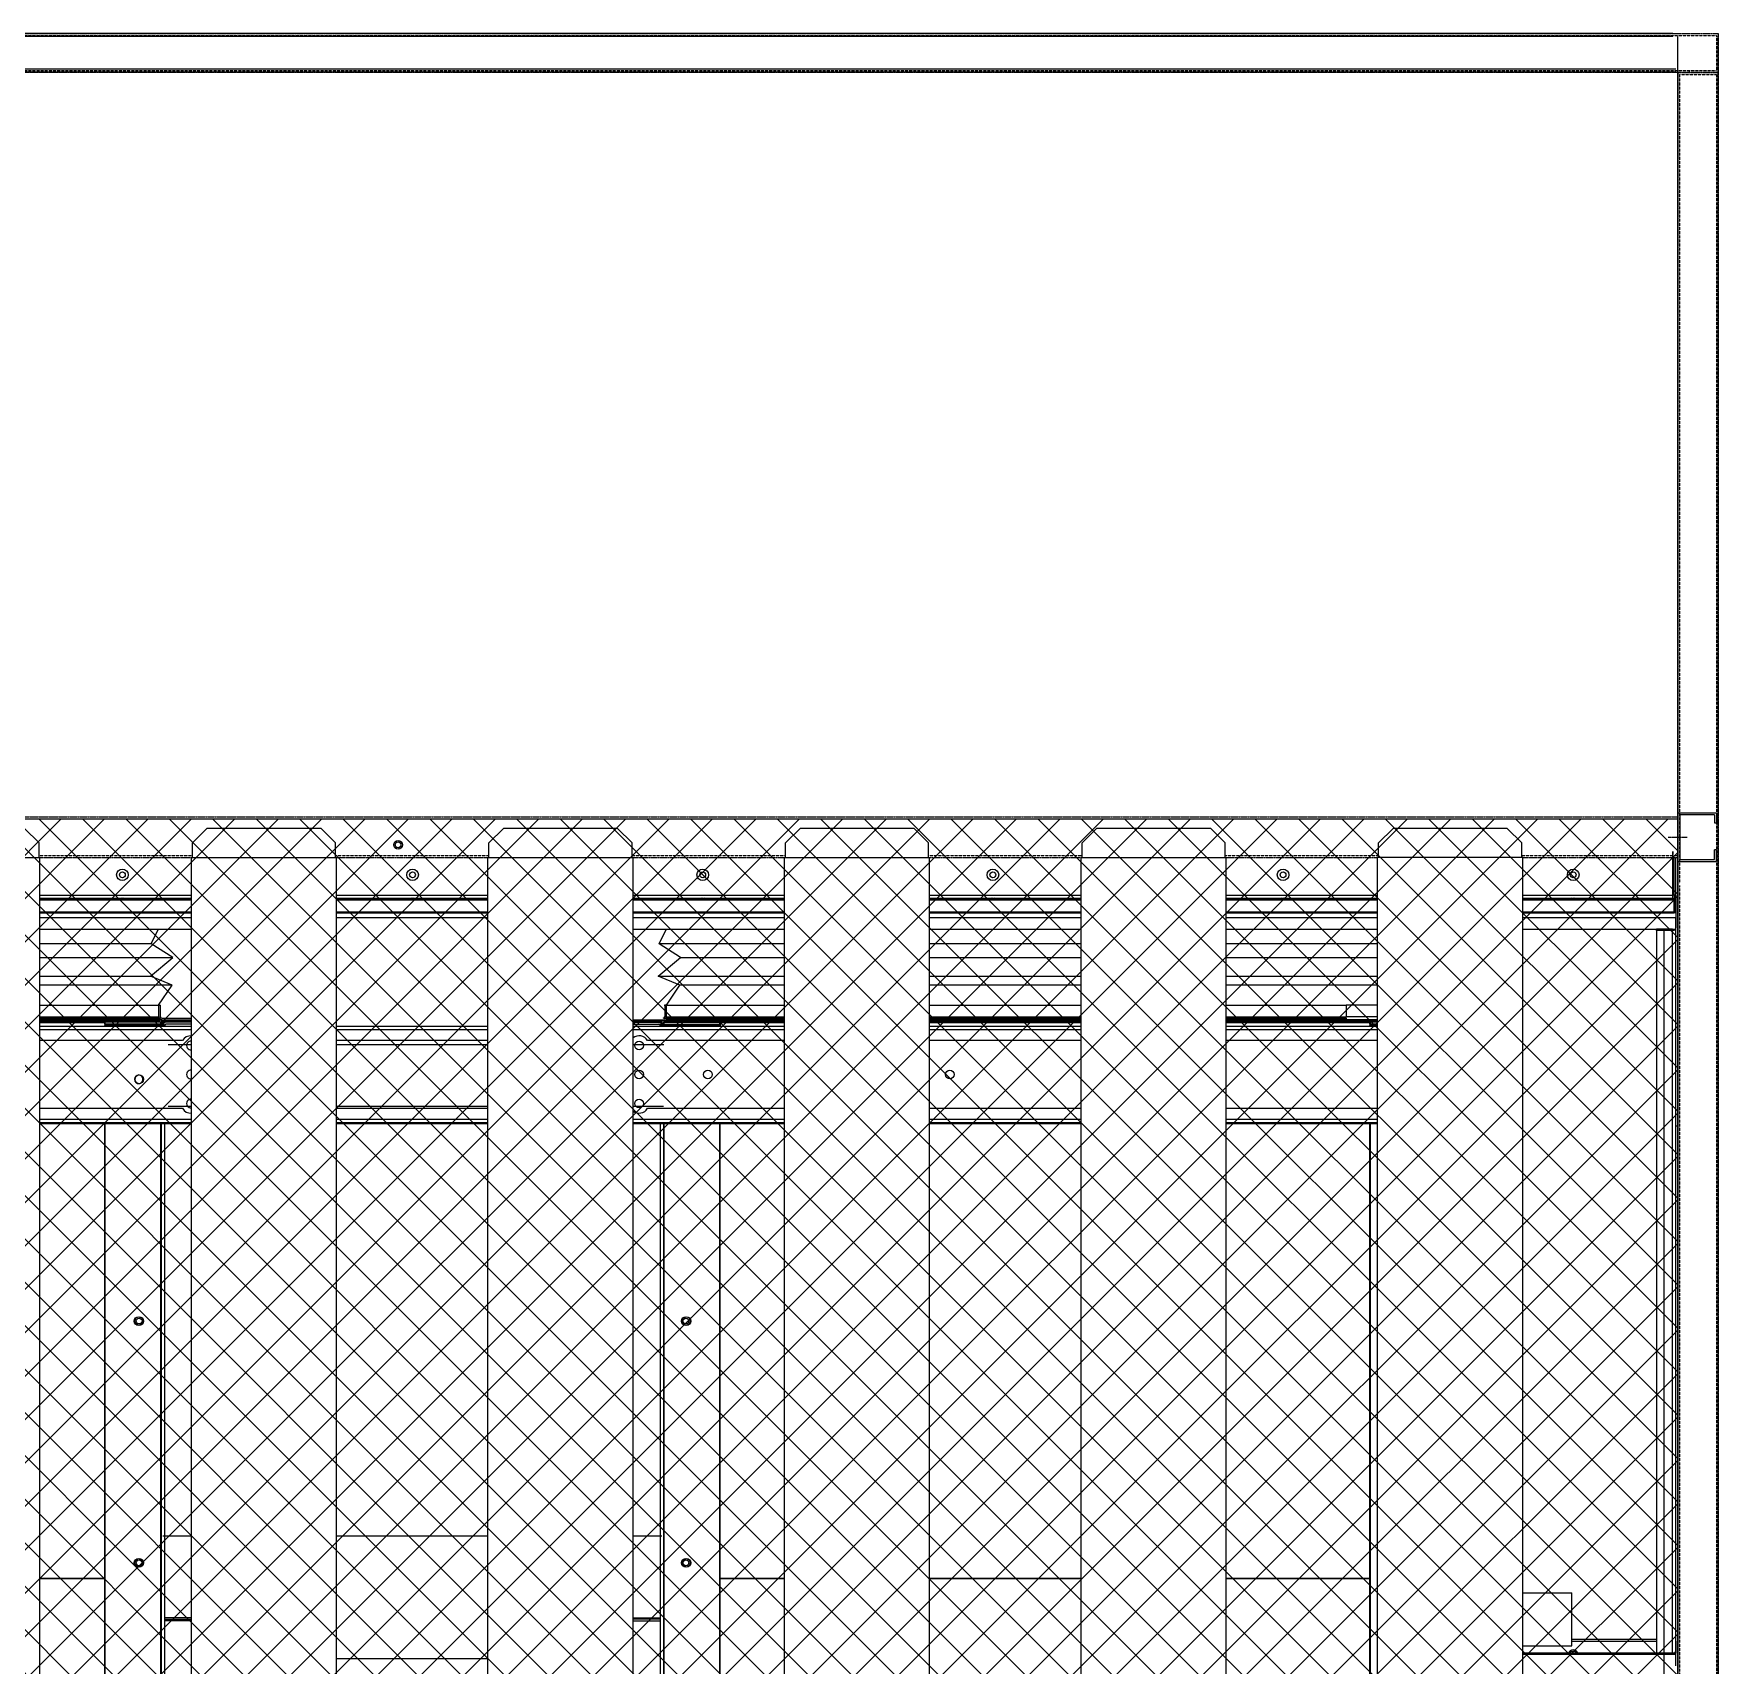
# Model space of a CAD drawing. Header units: millimetres. Extents: x -17070 to 46249, y -291348 to 35795.
# Drawn here: x 37460 to 39202, y 23895 to 25583 of the extents above; entities that cross this region are included whole.
import ezdxf

# ---------------------------------------------------------------- set-up
doc = ezdxf.new("R2010")
doc.units = ezdxf.units.MM
for name, pattern in [('CENTER', [2, 1.25, -0.25, 0.25, -0.25]), ('HIDDEN', [0.375, 0.25, -0.125]), ('HIDDENX2', [0.75, 0.5, -0.25])]:
    doc.linetypes.add(name, pattern=pattern)
doc.layers.add('center', color=1, linetype='CENTER')
doc.layers.add('HIDD', color=2, linetype='HIDDENX2')

# ---------------------------------------------------------------- blocks, each defined once
blk = doc.blocks.new('3753456')
at = {"color": 0, "lineweight": 5}
for p, q in [((337590.2, 91235.5), (337597.8, 91251)), ((337612.3, 91221.4), (337590.2, 91235.5)), ((337589.4, 91202.2), (337612.3, 91221.4)), ((337611.6, 91192.6), (337589.4, 91202.2)), ((337597.8, 91172), (337611.6, 91192.6))]:
    blk.add_line(p, q, dxfattribs=at)
blk = doc.blocks.new('435')
for p, q in [((-131382, 21088.8), (-131342, 21088.8)), ((-131382, 21088.8), (-131382, 21078.8)), ((-131380, 21078.8), (-131382, 21078.8)), ((-131380, 21086.8), (-131344, 21086.8)), ((-131380, 21086.8), (-131380, 21078.8)), ((-131344, 21086.8), (-131344, 21040.8)), ((-131342, 21088.8), (-131342, 21038.8)), ((-131342, 21088.8), (-131342, 21038.8)), ((-131382, 21038.8), (-131382, 21050.8)), ((-131382, 21050.8), (-131380, 21050.8)), ((-131380, 21040.8), (-131380, 21050.8)), ((-131344, 21040.8), (-131380, 21040.8)), ((-131342, 21038.8), (-131382, 21038.8))]:
    blk.add_line(p, q)
blk = doc.blocks.new('2')
at = {"lineweight": 5}
h = blk.add_hatch(dxfattribs=at)
h.set_pattern_fill('ANSI37', scale=10)
h.set_pattern_definition([(45, (-868091.93, -464934.013), (-22.4506403, 22.4506403), []), (135, (-868091.93, -464934.013), (-22.4506403, -22.4506403), [])])
h.paths.add_polyline_path([(36543.9, 24770.9), (36543.9, 22690.9), (39159.9, 22690.9), (39159.9, 24770.9)])
at = {"color": 7, "lineweight": 20}
for p, q in [((39154.8, 25582.9), (36549, 25582.9)), ((39154.8, 25579.8), (36549, 25579.8)), ((39159.9, 22738), (39159.9, 25579.8)), ((39201.9, 22738), (39201.9, 25579.8)), ((39157.9, 25546), (36545.9, 25546)), ((39157.9, 25542.9), (36545.9, 25542.9)), ((37466.7, 24692), (37623.3, 24692)), ((37466.7, 24688.9), (37623.3, 24688.9)), ((37623.3, 24688), (37466.7, 24688)), ((37623.3, 24686.9), (37466.7, 24686.9)), ((37773.3, 24692), (37929.9, 24692)), ((37773.3, 24688.9), (37929.9, 24688.9)), ((37929.9, 24688), (37773.3, 24688)), ((37929.9, 24686.9), (37773.3, 24686.9)), ((38079.9, 24692), (38236.5, 24692)), ((38079.9, 24688.9), (38236.5, 24688.9)), ((38236.5, 24688), (38079.9, 24688)), ((38236.5, 24686.9), (38079.9, 24686.9)), ((38386.5, 24692), (38543.1, 24692)), ((38386.5, 24688.9), (38543.1, 24688.9)), ((38543.1, 24688), (38386.5, 24688)), ((38543.1, 24686.9), (38386.5, 24686.9)), ((38693.1, 24692), (38849.7, 24692)), ((38693.1, 24688.9), (38849.7, 24688.9)), ((38849.7, 24688), (38693.1, 24688)), ((38849.7, 24686.9), (38693.1, 24686.9)), ((38999.7, 24692), (39154.8, 24692)), ((38999.7, 24688.9), (39154.8, 24688.9)), ((39156.3, 24688), (38999.7, 24688)), ((39156.3, 24686.9), (38999.7, 24686.9)), ((37466.7, 24674.7), (37623.3, 24674.7)), ((37466.7, 24673.8), (37623.3, 24673.8)), ((37623.3, 24673.5), (37466.7, 24673.5)), ((37623.3, 24668.6), (37466.7, 24668.6)), ((37773.3, 24674.7), (37929.9, 24674.7)), ((37773.3, 24673.8), (37929.9, 24673.8)), ((37929.9, 24673.5), (37773.3, 24673.5)), ((37929.9, 24668.6), (37773.3, 24668.6)), ((38079.9, 24674.7), (38236.5, 24674.7)), ((38079.9, 24673.8), (38236.5, 24673.8)), ((38236.5, 24673.5), (38079.9, 24673.5)), ((38236.5, 24668.6), (38079.9, 24668.6)), ((38386.5, 24674.7), (38543.1, 24674.7)), ((38386.5, 24673.8), (38543.1, 24673.8)), ((38543.1, 24673.5), (38386.5, 24673.5)), ((38543.1, 24668.6), (38386.5, 24668.6)), ((38693.1, 24674.7), (38849.7, 24674.7)), ((38693.1, 24673.8), (38849.7, 24673.8)), ((38849.7, 24673.5), (38693.1, 24673.5)), ((38849.7, 24668.6), (38693.1, 24668.6)), ((38999.7, 24674.7), (39156.3, 24674.7)), ((38999.7, 24673.8), (39156.3, 24673.8)), ((39157.9, 24673.5), (38999.7, 24673.5)), ((39157.9, 24668.6), (38999.7, 24668.6)), ((37466.7, 24656.7), (37623.3, 24656.7)), ((38079.9, 24656.7), (38236.5, 24656.7)), ((38386.5, 24656.7), (38543.1, 24656.7)), ((38693.1, 24656.7), (38849.7, 24656.7)), ((38999.7, 24656.7), (39157.9, 24656.7)), ((37466.7, 24556.5), (37623.3, 24556.5)), ((37466.7, 24553), (37623.3, 24553)), ((37773.3, 24556.5), (37929.9, 24556.5)), ((37773.3, 24553), (37929.9, 24553)), ((38079.9, 24556.5), (38236.5, 24556.5)), ((38079.9, 24553), (38236.5, 24553)), ((38386.5, 24556.5), (38543.1, 24556.5)), ((38386.5, 24553), (38543.1, 24553)), ((38693.1, 24556.5), (38849.7, 24556.5)), ((38693.1, 24553), (38849.7, 24553)), ((37623.3, 24460), (37466.7, 24460)), ((37623.3, 24456.5), (37466.7, 24456.5)), ((37623.3, 24455.3), (37466.7, 24455.3)), ((37533.7, 23043), (37533.7, 24456.5)), ((37534.2, 23043), (37534.2, 24456.5)), ((37591.7, 23043), (37591.7, 24456.5)), ((37592.2, 23043), (37592.2, 24456.5)), ((37595.7, 23043), (37595.7, 24455.3)), ((37929.9, 24460), (37773.3, 24460)), ((37929.9, 24456.5), (37773.3, 24456.5)), ((37929.9, 24455.3), (37773.3, 24455.3)), ((38236.5, 24460), (38079.9, 24460)), ((38236.5, 24456.5), (38079.9, 24456.5)), ((38236.5, 24455.3), (38079.9, 24455.3)), ((38108.1, 23043), (38108.1, 24455.3)), ((38111.6, 23043), (38111.6, 24456.5)), ((38112.1, 23043), (38112.1, 24456.5)), ((38169.6, 23043), (38169.6, 24456.5)), ((38170.1, 23043), (38170.1, 24456.5)), ((38543.1, 24460), (38386.5, 24460)), ((38543.1, 24456.5), (38386.5, 24456.5)), ((38543.1, 24455.3), (38386.5, 24455.3)), ((38849.7, 24460), (38693.1, 24460)), ((38849.7, 24456.5), (38693.1, 24456.5)), ((38849.7, 24455.3), (38693.1, 24455.3)), ((38841.7, 23043), (38841.7, 24456.5)), ((38842.2, 23043), (38842.2, 24456.5))]:
    blk.add_line(p, q, dxfattribs=at)
at = {"lineweight": 20}
for p, q in [((39159.9, 22732.9), (39159.9, 25542.9)), ((36543.9, 24770.9), (39159.9, 24770.9)), ((39159.9, 24770.9), (39159.9, 22690.9)), ((37465.7, 24745.9), (37450.7, 24760.9)), ((37624.3, 24745.9), (37639.3, 24760.9)), ((37757.3, 24760.9), (37639.3, 24760.9)), ((37772.3, 24745.9), (37757.3, 24760.9)), ((37930.9, 24745.9), (37945.9, 24760.9)), ((38063.9, 24760.9), (37945.9, 24760.9)), ((38078.9, 24745.9), (38063.9, 24760.9)), ((38237.5, 24745.9), (38252.5, 24760.9)), ((38370.5, 24760.9), (38252.5, 24760.9)), ((38385.5, 24745.9), (38370.5, 24760.9)), ((38544.1, 24745.9), (38559.1, 24760.9)), ((38677.1, 24760.9), (38559.1, 24760.9)), ((38692.1, 24745.9), (38677.1, 24760.9)), ((38850.7, 24745.9), (38865.7, 24760.9)), ((38983.7, 24760.9), (38865.7, 24760.9)), ((38998.7, 24745.9), (38983.7, 24760.9)), ((37465.7, 24730.9), (37465.7, 24745.9)), ((37624.3, 24730.9), (37624.3, 24745.9)), ((37772.3, 24730.9), (37772.3, 24745.9)), ((37930.9, 24730.9), (37930.9, 24745.9)), ((38078.9, 24730.9), (38078.9, 24745.9)), ((38237.5, 24730.9), (38237.5, 24745.9)), ((38385.5, 24730.9), (38385.5, 24745.9)), ((38544.1, 24730.9), (38544.1, 24745.9)), ((38692.1, 24730.9), (38692.1, 24745.9)), ((38850.7, 24730.9), (38850.7, 24745.9)), ((38998.7, 24730.9), (38998.7, 24745.9)), ((37466.7, 22741.9), (37466.7, 24730.9)), ((37623.3, 22741.9), (37623.3, 24730.9)), ((37773.3, 22741.9), (37773.3, 24730.9)), ((37929.9, 22741.9), (37929.9, 24730.9)), ((38079.9, 22741.9), (38079.9, 24730.9)), ((38236.5, 22741.9), (38236.5, 24730.9)), ((38386.5, 22741.9), (38386.5, 24730.9)), ((38543.1, 22741.9), (38543.1, 24730.9)), ((38693.1, 22741.9), (38693.1, 24730.9)), ((38849.7, 22741.9), (38849.7, 24730.9)), ((38999.7, 22741.9), (38999.7, 24730.9))]:
    blk.add_line(p, q, dxfattribs=at)
at = {"color": 7, "lineweight": 20, "ltscale": 0.001669}
blk.add_line((39154.8, 24737), (39154.8, 24734), dxfattribs=at)
at = {"color": 7, "lineweight": 20, "ltscale": 0.025}
blk.add_line((39154.8, 24692), (39154.8, 24737), dxfattribs=at)
at = {"color": 7, "lineweight": 20, "ltscale": 1.32336e-05}
blk.add_line((39154.8, 24732.4), (39154.8, 24732.4), dxfattribs=at)
at = {"color": 0, "lineweight": 20}
for p, q in [((37316.7, 24730.9), (37466.7, 24730.9)), ((37623.3, 24730.9), (37773.3, 24730.9)), ((37929.9, 24730.9), (38079.9, 24730.9)), ((38236.5, 24730.9), (38386.5, 24730.9)), ((38543.1, 24730.9), (38693.1, 24730.9)), ((38999.7, 24730.9), (38849.7, 24730.9)), ((39146, 22734.5), (39146, 24655.3)), ((37581.7, 24641.6), (37466.7, 24641.6)), ((38236.5, 24641.6), (38106.7, 24641.6)), ((38543.1, 24641.6), (38386.5, 24641.6)), ((38849.7, 24641.6), (38693.1, 24641.6)), ((37466.7, 24627.5), (37603.9, 24627.5)), ((38128.9, 24627.5), (38236.5, 24627.5)), ((38386.5, 24627.5), (38543.1, 24627.5)), ((38693.1, 24627.5), (38849.7, 24627.5)), ((37466.7, 24608.3), (37581, 24608.3)), ((37603.2, 24598.7), (37466.7, 24598.7)), ((38106, 24608.3), (38236.5, 24608.3)), ((38236.5, 24598.7), (38128.2, 24598.7)), ((38386.5, 24608.3), (38543.1, 24608.3)), ((38543.1, 24598.7), (38386.5, 24598.7)), ((38693.1, 24608.3), (38849.7, 24608.3)), ((38849.7, 24598.7), (38693.1, 24598.7))]:
    blk.add_line(p, q, dxfattribs=at)
at = {"color": 7, "lineweight": 20, "ltscale": 0.000579045}
blk.add_line((39154.8, 24730.9), (39154.8, 24732), dxfattribs=at)
at = {"color": 7, "lineweight": 20, "ltscale": 0.021611}
for p, q in [((39156.3, 24692), (39156.3, 24730.9)), ((39156.3, 24692), (39156.3, 24730.9)), ((39157.9, 24692), (39157.9, 24730.9)), ((39157.9, 24692), (39157.9, 24730.9))]:
    blk.add_line(p, q, dxfattribs=at)
at = {"color": 7, "lineweight": 20, "ltscale": 0.000833333}
for p, q in [((39156.3, 24692), (39154.8, 24692)), ((37533.7, 24558.5), (37533.7, 24557)), ((37534.2, 24558.5), (37534.2, 24557)), ((37589.4, 24564.7), (37589.4, 24566.2)), ((37591.2, 24563.1), (37592.7, 24563.1)), ((37591.7, 24558.5), (37591.7, 24557)), ((37592.2, 24558.5), (37592.2, 24557)), ((38111.6, 24558.5), (38111.6, 24557)), ((38112.1, 24558.5), (38112.1, 24557)), ((38169.6, 24558.5), (38169.6, 24557)), ((38170.1, 24558.5), (38170.1, 24557)), ((38817.1, 24564.7), (38817.1, 24566.2)), ((38841.7, 24558.5), (38841.7, 24557)), ((38842.2, 24558.5), (38842.2, 24557))]:
    blk.add_line(p, q, dxfattribs=at)
at = {"color": 7, "lineweight": 20, "ltscale": 0.001722}
blk.add_line((39154.8, 24688.9), (39154.8, 24692), dxfattribs=at)
at = {"color": 7, "lineweight": 20, "ltscale": 0.010219}
for p, q in [((39156.3, 24692), (39156.3, 24673.6)), ((39157.9, 24692), (39157.9, 24673.6))]:
    blk.add_line(p, q, dxfattribs=at)
at = {"color": 7, "lineweight": 20, "ltscale": 0.000888889}
for p, q in [((39157.9, 24692), (39156.3, 24692)), ((39157.9, 24673.6), (39156.3, 24673.6)), ((37589.6, 24578.1), (37591.2, 24578.1)), ((38114.2, 24578.1), (38112.6, 24578.1)), ((37589.4, 24564.7), (37589.4, 24563.1)), ((37589.6, 24561.5), (37589.6, 24563.1)), ((37592.7, 24563.1), (37592.7, 24561.5)), ((38112.6, 24561.5), (38114.2, 24561.5)), ((38114.2, 24561.5), (38114.2, 24563.1)), ((38817.1, 24564.7), (38817.1, 24563.1))]:
    blk.add_line(p, q, dxfattribs=at)
at = {"color": 7, "lineweight": 20, "ltscale": 0.006747}
blk.add_line((39156.3, 24674.7), (39156.3, 24686.9), dxfattribs=at)
at = {"color": 7, "lineweight": 20, "ltscale": 0.010301}
blk.add_line((39157.9, 24673.5), (39157.9, 24692), dxfattribs=at)
blk.add_line((39157.9, 24673.5), (39157.9, 24692), dxfattribs=at)
at = {"color": 7, "lineweight": 20, "ltscale": 0.00275}
blk.add_line((39157.9, 24673.5), (39157.9, 24668.6), dxfattribs=at)
at = {"color": 7, "lineweight": 20, "ltscale": 0.00658}
for p, q in [((39157.9, 24656.7), (39157.9, 24668.6)), ((39157.9, 23894.8), (39157.9, 23906.6))]:
    blk.add_line(p, q, dxfattribs=at)
at = {"color": 7, "lineweight": 20, "ltscale": 0.00583}
blk.add_line((39157.9, 24668.6), (39157.9, 24658.1), dxfattribs=at)
at = {"color": 7, "lineweight": 20, "ltscale": 0.009167}
for p, q in [((39154.4, 24656.7), (39137.9, 24656.7)), ((39154.4, 24655.3), (39137.9, 24655.3)), ((39137.9, 23908), (39154.4, 23908))]:
    blk.add_line(p, q, dxfattribs=at)
at = {"color": 7, "lineweight": 20, "ltscale": 0.000773611}
for p, q in [((39137.9, 24655.3), (39137.9, 24656.7)), ((39157.9, 23906.6), (39157.9, 23908))]:
    blk.add_line(p, q, dxfattribs=at)
at = {"color": 7, "lineweight": 20, "ltscale": 0.415127}
for p, q in [((39137.9, 24655.3), (39137.9, 23908)), ((39154.4, 23908), (39154.4, 24655.3)), ((39157.9, 23910.5), (39157.9, 24657.7))]:
    blk.add_line(p, q, dxfattribs=at)
at = {"color": 7, "lineweight": 20, "ltscale": 2.39452e-05}
blk.add_line((39154.4, 24656.7), (39154.4, 24656.7), dxfattribs=at)
at = {"color": 7, "lineweight": 20, "ltscale": 0.000193403}
blk.add_line((39157.9, 24657.7), (39157.9, 24658.1), dxfattribs=at)
at = {"color": 7, "lineweight": 20, "ltscale": 0.015084}
blk.add_line((39157.9, 24629.6), (39157.9, 24656.7), dxfattribs=at)
at = {"color": 7, "lineweight": 20, "ltscale": 0.098092}
blk.add_line((39157.9, 24453), (39157.9, 24629.6), dxfattribs=at)
at = {"color": 7, "lineweight": 20, "ltscale": 0.434111}
for p, q in [((37466.7, 24578.1), (37589.4, 24578.1)), ((38112, 24578.1), (38236.5, 24578.1)), ((38386.5, 24578.1), (38543.1, 24578.1)), ((38693.1, 24578.1), (38817.1, 24578.1)), ((37466.7, 24566.2), (37589.4, 24566.2)), ((37466.7, 24564.7), (37589.4, 24564.7)), ((37466.7, 24563.1), (37589.4, 24563.1)), ((38111.1, 24563.1), (38236.5, 24563.1)), ((38111.9, 24564.7), (38236.5, 24564.7)), ((38386.5, 24564.7), (38543.1, 24564.7)), ((38386.5, 24563.1), (38543.1, 24563.1)), ((38693.1, 24564.7), (38817.1, 24564.7)), ((38693.1, 24563.1), (38817.1, 24563.1))]:
    blk.add_line(p, q, dxfattribs=at)
at = {"color": 7, "lineweight": 20, "ltscale": 0.006611}
for p, q in [((37589.4, 24578.1), (37589.4, 24566.2)), ((37589.6, 24566.2), (37589.6, 24578.1)), ((37591.2, 24566.2), (37591.2, 24578.1)), ((38112.6, 24578.1), (38112.6, 24566.2)), ((38114.2, 24578.1), (38114.2, 24566.2)), ((38817.1, 24578.1), (38817.1, 24566.2))]:
    blk.add_line(p, q, dxfattribs=at)
at = {"color": 7, "lineweight": 20, "ltscale": 0.044611}
for p, q in [((38849.7, 24578.1), (38817.1, 24578.1)), ((38849.7, 24566.2), (38817.1, 24566.2))]:
    blk.add_line(p, q, dxfattribs=at)
at = {"color": 7, "lineweight": 20, "ltscale": 0.435222}
for p, q in [((37589.6, 24563.1), (37466.7, 24563.1)), ((37589.6, 24561.5), (37466.7, 24561.5)), ((38236.5, 24563.1), (38114.2, 24563.1)), ((38236.5, 24561.5), (38114.2, 24561.5)), ((38543.1, 24563.1), (38386.5, 24563.1)), ((38543.1, 24561.5), (38386.5, 24561.5)), ((38849.7, 24563.1), (38693.1, 24563.1)), ((38849.7, 24561.5), (38693.1, 24561.5))]:
    blk.add_line(p, q, dxfattribs=at)
at = {"color": 7, "lineweight": 20, "ltscale": 0.432889}
for p, q in [((37466.7, 24561.5), (37587.5, 24561.5)), ((38116.3, 24561.5), (38236.5, 24561.5)), ((38386.5, 24561.5), (38543.1, 24561.5)), ((38693.1, 24561.5), (38849.7, 24561.5))]:
    blk.add_line(p, q, dxfattribs=at)
at = {"color": 7, "lineweight": 20, "ltscale": 0.373111}
for p, q in [((37533.7, 24560), (37466.7, 24560)), ((38236.5, 24560), (38170.1, 24560)), ((38543.1, 24560), (38386.5, 24560)), ((38841.7, 24560), (38693.1, 24560)), ((37533.7, 23985.4), (37466.7, 23985.4)), ((37466.7, 23985.3), (37533.7, 23985.3)), ((37466.7, 23985.2), (37533.7, 23985.2)), ((37533.7, 23985.1), (37466.7, 23985.1)), ((38236.5, 23985.4), (38170.1, 23985.4)), ((38170.1, 23985.3), (38236.5, 23985.3)), ((38170.1, 23985.2), (38236.5, 23985.2)), ((38236.5, 23985.1), (38170.1, 23985.1)), ((38543.1, 23985.4), (38386.5, 23985.4)), ((38386.5, 23985.3), (38543.1, 23985.3)), ((38386.5, 23985.2), (38543.1, 23985.2)), ((38543.1, 23985.1), (38386.5, 23985.1)), ((38841.7, 23985.4), (38693.1, 23985.4)), ((38693.1, 23985.3), (38841.7, 23985.3)), ((38693.1, 23985.2), (38841.7, 23985.2)), ((38841.7, 23985.1), (38693.1, 23985.1))]:
    blk.add_line(p, q, dxfattribs=at)
at = {"color": 7, "lineweight": 20, "ltscale": 0.001111}
for p, q in [((37533.7, 24558.5), (37533.7, 24560.5)), ((37534.2, 24558.5), (37534.2, 24560.5)), ((37591.7, 24558.5), (37591.7, 24560.5)), ((37592.2, 24558.5), (37592.2, 24560.5)), ((38111.6, 24558.5), (38111.6, 24560.5)), ((38112.1, 24558.5), (38112.1, 24560.5)), ((38169.6, 24558.5), (38169.6, 24560.5)), ((38170.1, 24558.5), (38170.1, 24560.5)), ((38841.7, 24558.5), (38841.7, 24560.5)), ((38842.2, 24558.5), (38842.2, 24560.5)), ((39159.9, 24453), (39157.9, 24453))]:
    blk.add_line(p, q, dxfattribs=at)
at = {"color": 7, "lineweight": 20, "ltscale": 0.032222}
for p, q in [((37591.7, 24560.5), (37533.7, 24560.5)), ((37591.7, 24558.5), (37533.7, 24558.5)), ((37592.2, 24560.5), (37534.2, 24560.5)), ((37592.2, 24558.5), (37534.2, 24558.5)), ((38111.6, 24560.5), (38169.6, 24560.5)), ((38111.6, 24558.5), (38169.6, 24558.5)), ((38112.1, 24560.5), (38170.1, 24560.5)), ((38112.1, 24558.5), (38170.1, 24558.5)), ((38849.7, 24560.5), (38841.7, 24560.5)), ((38849.7, 24558.5), (38841.7, 24558.5)), ((38849.7, 24560.5), (38842.2, 24560.5)), ((38849.7, 24558.5), (38842.2, 24558.5)), ((37591.7, 24557), (37533.7, 24557)), ((37592.2, 24557), (37534.2, 24557)), ((38111.6, 24557), (38169.6, 24557)), ((38112.1, 24557), (38170.1, 24557)), ((38849.7, 24557), (38841.7, 24557)), ((38849.7, 24557), (38842.2, 24557))]:
    blk.add_line(p, q, dxfattribs=at)
at = {"color": 7, "lineweight": 20, "ltscale": 0.022444}
blk.add_line((37549.2, 24561.5), (37589.6, 24561.5), dxfattribs=at)
at = {"color": 7, "lineweight": 20, "ltscale": 0.000555547}
for p, q in [((37549.2, 24560.5), (37549.2, 24561.5)), ((37589.6, 24561.5), (37589.6, 24560.5)), ((38112.6, 24560.5), (38112.6, 24561.5)), ((38114.2, 24561.5), (38114.2, 24560.5)), ((38162.6, 24561.5), (38162.6, 24560.5))]:
    blk.add_line(p, q, dxfattribs=at)
at = {"color": 7, "lineweight": 20, "ltscale": 0.000215038}
blk.add_line((37591.2, 24563.1), (37591.2, 24562.7), dxfattribs=at)
at = {"color": 7, "lineweight": 20, "ltscale": 0.0205}
for p, q in [((37592.7, 24564.7), (37623.3, 24564.7)), ((37592.7, 24563.1), (37623.3, 24563.1)), ((37592.7, 24563.1), (37623.3, 24563.1)), ((37592.7, 24561.5), (37623.3, 24561.5)), ((38079.9, 24563.1), (38111.1, 24563.1))]:
    blk.add_line(p, q, dxfattribs=at)
at = {"color": 7, "lineweight": 20, "ltscale": 1.33788e-05}
blk.add_line((37592.7, 24561.5), (37592.7, 24561.5), dxfattribs=at)
at = {"color": 7, "lineweight": 20, "ltscale": 0.000582846}
blk.add_line((37594.2, 24560.5), (37594.2, 24559.4), dxfattribs=at)
at = {"color": 7, "lineweight": 20, "ltscale": 0.001349}
blk.add_line((37596.6, 24560.5), (37594.2, 24560.5), dxfattribs=at)
at = {"color": 7, "lineweight": 20, "ltscale": 0.000187053}
blk.add_line((37595.2, 24560.5), (37595.2, 24560.1), dxfattribs=at)
at = {"color": 7, "lineweight": 20, "ltscale": 0.000793738}
blk.add_line((37596.6, 24560.5), (37595.2, 24560.5), dxfattribs=at)
at = {"color": 7, "lineweight": 20, "ltscale": 0.019167}
for p, q in [((37623.3, 24560.5), (37596.7, 24560.5)), ((37623.3, 24558.5), (37596.7, 24558.5)), ((37623.3, 24560.5), (37597.2, 24560.5)), ((37623.3, 24558.5), (37597.2, 24558.5)), ((38079.9, 24560.5), (38107.1, 24560.5)), ((38079.9, 24560.5), (38106.6, 24560.5)), ((38079.9, 24558.5), (38107.1, 24558.5)), ((38079.9, 24558.5), (38106.6, 24558.5))]:
    blk.add_line(p, q, dxfattribs=at)
at = {"color": 7, "lineweight": 20, "ltscale": 0.021333}
for p, q in [((38079.9, 24563.1), (38112.6, 24563.1)), ((38112.6, 24561.5), (38079.9, 24561.5))]:
    blk.add_line(p, q, dxfattribs=at)
at = {"color": 7, "lineweight": 20, "ltscale": 0.000794473}
blk.add_line((38107.2, 24560.5), (38108.6, 24560.5), dxfattribs=at)
at = {"color": 7, "lineweight": 20, "ltscale": 0.00135}
blk.add_line((38107.2, 24560.5), (38109.6, 24560.5), dxfattribs=at)
at = {"color": 7, "lineweight": 20, "ltscale": 0.000187402}
blk.add_line((38108.6, 24560.5), (38108.6, 24560.1), dxfattribs=at)
at = {"color": 7, "lineweight": 20, "ltscale": 0.000583596}
blk.add_line((38109.6, 24560.5), (38109.6, 24559.4), dxfattribs=at)
at = {"color": 7, "lineweight": 20, "ltscale": 0.042722}
blk.add_line((38111.9, 24566.2), (38112.6, 24566.2), dxfattribs=at)
at = {"color": 7, "lineweight": 20, "ltscale": 0.3905}
for p, q in [((38114.2, 24566.2), (38236.5, 24566.2)), ((38386.5, 24566.2), (38543.1, 24566.2)), ((38693.1, 24566.2), (38817.1, 24566.2))]:
    blk.add_line(p, q, dxfattribs=at)
at = {"color": 7, "lineweight": 20, "ltscale": 0.026889}
blk.add_line((38114.2, 24561.5), (38162.6, 24561.5), dxfattribs=at)
at = {"color": 7, "lineweight": 20, "ltscale": 0.460044}
for p, q in [((37614.1, 24541.5), (37466.7, 24541.5)), ((38236.5, 24541.5), (38094.8, 24541.5)), ((38543.1, 24541.5), (38386.5, 24541.5)), ((38849.7, 24541.5), (38693.1, 24541.5)), ((37466.7, 24471.5), (37614.1, 24471.5)), ((38094.8, 24471.5), (38236.5, 24471.5)), ((38386.5, 24471.5), (38543.1, 24471.5)), ((38693.1, 24471.5), (38849.7, 24471.5))]:
    blk.add_line(p, q, dxfattribs=at)
at = {"color": 7, "lineweight": 20, "ltscale": 0.000277763}
for p, q in [((37533.7, 24556.5), (37533.7, 24557)), ((37534.2, 24556.5), (37534.2, 24557)), ((37591.7, 24556.5), (37591.7, 24557)), ((37592.2, 24556.5), (37592.2, 24557)), ((38111.6, 24556.5), (38111.6, 24557)), ((38112.1, 24556.5), (38112.1, 24557)), ((38169.6, 24556.5), (38169.6, 24557)), ((38170.1, 24556.5), (38170.1, 24557)), ((38841.7, 24556.5), (38841.7, 24557)), ((38842.2, 24556.5), (38842.2, 24557))]:
    blk.add_line(p, q, dxfattribs=at)
at = {"color": 7, "lineweight": 20, "ltscale": 0.001944}
for p, q in [((37595.7, 24557), (37592.2, 24557)), ((38108.1, 24557), (38111.6, 24557))]:
    blk.add_line(p, q, dxfattribs=at)
at = {"color": 7, "lineweight": 20, "ltscale": 0.000277762}
blk.add_line((37595.7, 24556.5), (37595.7, 24557), dxfattribs=at)
at = {"color": 7, "lineweight": 20, "ltscale": 0.247822}
for p, q in [((37929.9, 24541.5), (37773.3, 24541.5)), ((37773.3, 24471.5), (37929.9, 24471.5))]:
    blk.add_line(p, q, dxfattribs=at)
at = {"color": 7, "lineweight": 20, "ltscale": 0.000277761}
blk.add_line((38108.1, 24556.5), (38108.1, 24557), dxfattribs=at)
at = {"color": 7, "linetype": 'Continuous', "lineweight": 20}
for p, q in [((37599.4, 24537.4), (37623.3, 24537.4)), ((37773.3, 24537.4), (37929.9, 24537.4)), ((38079.9, 24537.4), (38111.8, 24537.4)), ((37599.1, 24473.9), (37623.3, 24473.9)), ((37773.3, 24473.9), (37929.9, 24473.9)), ((38079.9, 24473.9), (38111.5, 24473.9)), ((37593.6, 24029.4), (37623.3, 24029.4)), ((37773.3, 24029.4), (37929.9, 24029.4)), ((38079.9, 24029.4), (38109.6, 24029.4)), ((37773.3, 23902.4), (37929.9, 23902.4))]:
    blk.add_line(p, q, dxfattribs=at)
at = {"color": 7, "lineweight": 20, "ltscale": 0.042111}
for p, q in [((38999.7, 23970.6), (39050.3, 23970.6)), ((38999.7, 23915.6), (39050.3, 23915.6))]:
    blk.add_line(p, q, dxfattribs=at)
at = {"color": 7, "lineweight": 20, "ltscale": 0.00187}
blk.add_line((39050.3, 23967.2), (39050.3, 23970.6), dxfattribs=at)
at = {"color": 7, "lineweight": 20, "ltscale": 0.028685}
blk.add_line((39050.3, 23915.6), (39050.3, 23967.2), dxfattribs=at)
at = {"color": 7, "lineweight": 20, "ltscale": 0.018833}
for p, q in [((37623.3, 23944.7), (37595.7, 23944.7)), ((37595.7, 23943.1), (37623.3, 23943.1)), ((37595.7, 23943.1), (37623.3, 23943.1)), ((37623.3, 23941.5), (37595.7, 23941.5)), ((38079.9, 23944.7), (38108.1, 23944.7)), ((38108.1, 23943.1), (38079.9, 23943.1)), ((38108.1, 23943.1), (38079.9, 23943.1)), ((38079.9, 23941.5), (38108.1, 23941.5))]:
    blk.add_line(p, q, dxfattribs=at)
at = {"color": 7, "lineweight": 20, "ltscale": 0.048667}
for p, q in [((39050.3, 23922.6), (39137.9, 23922.6)), ((39050.3, 23920.5), (39137.9, 23920.5))]:
    blk.add_line(p, q, dxfattribs=at)
at = {"color": 7, "lineweight": 20, "ltscale": 0.00694}
blk.add_line((39157.9, 23920.5), (39157.9, 23908), dxfattribs=at)
at = {"color": 7, "lineweight": 20, "ltscale": 0.004264}
blk.add_line((39157.9, 23915.7), (39157.9, 23908), dxfattribs=at)
at = {"color": 7, "lineweight": 20, "ltscale": 0.100501}
for p, q in [((39157.9, 23908), (38999.7, 23908)), ((39157.9, 23906.6), (38999.7, 23906.6))]:
    blk.add_line(p, q, dxfattribs=at)
at = {"color": 7, "lineweight": 20, "ltscale": 0.000154576}
blk.add_line((39155.9, 23908), (39155.9, 23908.3), dxfattribs=at)
at = {"color": 7, "lineweight": 20, "ltscale": 0.007184}
blk.add_line((39157.9, 23897.5), (39157.9, 23910.5), dxfattribs=at)
at = {"color": 7, "lineweight": 20, "ltscale": 0.000235167}
blk.add_line((39157.9, 23895.7), (39157.9, 23896.1), dxfattribs=at)
at = {"color": 7, "lineweight": 20}
for centre, radius in [((37836.9, 24744), 4.5), ((37836.9, 24744), 3), ((37551.9, 24713), 6), ((37551.9, 24713), 3), ((37851.9, 24713), 6), ((37851.9, 24713), 3), ((38151.9, 24713), 6), ((38151.9, 24713), 3), ((38451.9, 24713), 6), ((38451.9, 24713), 3), ((38751.9, 24713), 6), ((38751.9, 24713), 3), ((39051.9, 24713), 6), ((39051.9, 24713), 3), ((38086.1, 24536.5), 4.5), ((37569.2, 24501.5), 4.5), ((38086.1, 24506.5), 4.5), ((38157.3, 24506.5), 4.5), ((38407.3, 24506.5), 4.5), ((38086.1, 24476.5), 4.5), ((37568.7, 24251.5), 4.5), ((37569.2, 24251.5), 4.5), ((37569.2, 24251.5), 3), ((38134.6, 24251.5), 4.5), ((38135.1, 24251.5), 4.5), ((38134.6, 24251.5), 3), ((37568.7, 24001.5), 4.5), ((37569.2, 24001.5), 4.5), ((37569.2, 24001.5), 3), ((38134.6, 24001.5), 4.5), ((38135.1, 24001.5), 4.5), ((38134.6, 24001.5), 3)]:
    blk.add_circle(centre, radius, dxfattribs=at)
for centre, radius, start, end in [((37592.7, 24566.2), 3.1, 180, 270), ((37592.7, 24560), 3.1, 90, 170.7179), ((37592.7, 24566.2), 1.5, 180, 270), ((37592.7, 24560), 1.5, 90, 160.5281), ((37595.7, 24557), 3.5, 115.377, 180), ((37596.7, 24557), 3.5, 90, 180), ((37597.2, 24557), 3.5, 90, 180), ((37596.7, 24557), 1.5, 90, 180), ((37597.2, 24557), 1.5, 90, 180), ((38106.6, 24557), 3.5, 0, 90), ((38106.6, 24557), 1.5, 0, 90), ((38107.1, 24557), 3.5, 0, 90), ((38107.1, 24557), 1.5, 0, 90), ((38108.1, 24557), 3.5, 1.1186, 64.6231), ((38111.1, 24566.2), 1.5, 270.5383, 0), ((38111.1, 24566.2), 3.1, 270, 270.3745), ((38112.6, 24561.5), 1.6, 0, 90), ((38111.1, 24566.2), 3.1, 331.0629, 0), ((37622.7, 24536.5), 10, 86.5602, 150.0003), ((37622.7, 24536.5), 4.5, 82.3377, 277.6623), ((38086.1, 24536.5), 10, 29.9997, 128.3161), ((37569.2, 24501.5), 4.5, 93.1847, 270), ((37568.7, 24501.5), 4.5, 273.1847, 86.8153), ((37622.7, 24506.5), 4.5, 82.3377, 277.6623), ((37622.7, 24476.5), 10, 210.0003, 273.4398), ((37622.7, 24476.5), 4.5, 82.3377, 277.6623), ((38086.1, 24476.5), 10, 231.6839, 329.9997)]:
    blk.add_arc(centre, radius, start, end, dxfattribs=at)
for centre, major_axis, ratio, start_param, end_param in [((39154.8, 24730.9), (-3.1, 0), 0.695361, 3.141593, 3.169781), ((37551.9, 24688.2), (-3, 0), 0.695361, 5.942736, 6.283214), ((37551.9, 24688.2), (-3, 0), 0.695361, 0.000029, 0.127836), ((37551.9, 24687.1), (-3, 0), 0.695361, 5.196445, 5.846004), ((37551.9, 24685.6), (4.5, 0), 0.69625, 0.981351, 2.160242), ((37551.9, 24687.1), (-3, 0), 0.695361, 3.578774, 4.229082), ((37551.9, 24688.2), (-3, 0), 0.695361, 3.141622, 3.482042), ((37551.9, 24688.2), (-3, 0), 0.695361, 3.013425, 3.141622), ((37851.9, 24688.2), (-3, 0), 0.695361, 5.942736, 6.283214), ((37851.9, 24688.2), (-3, 0), 0.695361, 0.000029, 0.127836), ((37851.9, 24687.1), (-3, 0), 0.695361, 5.196445, 5.846004), ((37851.9, 24685.6), (4.5, 0), 0.69625, 0.981351, 2.160242), ((37851.9, 24687.1), (-3, 0), 0.695361, 3.578774, 4.229082), ((37851.9, 24688.2), (-3, 0), 0.695361, 3.141622, 3.482042), ((37851.9, 24688.2), (-3, 0), 0.695361, 3.013425, 3.141622), ((38151.9, 24688.2), (-3, 0), 0.695361, 5.942736, 6.283214), ((38151.9, 24688.2), (-3, 0), 0.695361, 0.000029, 0.127836), ((38151.9, 24687.1), (-3, 0), 0.695361, 5.196445, 5.846004), ((38151.9, 24685.6), (4.5, 0), 0.69625, 0.981351, 2.160242), ((38151.9, 24687.1), (-3, 0), 0.695361, 3.578774, 4.229082), ((38151.9, 24688.2), (-3, 0), 0.695361, 3.141622, 3.482042), ((38151.9, 24688.2), (-3, 0), 0.695361, 3.013425, 3.141622), ((38451.9, 24688.2), (-3, 0), 0.695361, 5.942736, 6.283214), ((38451.9, 24688.2), (-3, 0), 0.695361, 0.000029, 0.127836), ((38451.9, 24687.1), (-3, 0), 0.695361, 5.196445, 5.846004), ((38451.9, 24685.6), (4.5, 0), 0.69625, 0.981351, 2.160242), ((38451.9, 24687.1), (-3, 0), 0.695361, 3.578774, 4.229082), ((38451.9, 24688.2), (-3, 0), 0.695361, 3.141622, 3.482042), ((38451.9, 24688.2), (-3, 0), 0.695361, 3.013425, 3.141622), ((38751.9, 24688.2), (-3, 0), 0.695361, 5.942736, 6.283214), ((38751.9, 24688.2), (-3, 0), 0.695361, 0.000029, 0.127836), ((38751.9, 24687.1), (-3, 0), 0.695361, 5.196445, 5.846004), ((38751.9, 24685.6), (4.5, 0), 0.69625, 0.981351, 2.160242), ((38751.9, 24687.1), (-3, 0), 0.695361, 3.578774, 4.229082), ((38751.9, 24688.2), (-3, 0), 0.695361, 3.141622, 3.482042), ((38751.9, 24688.2), (-3, 0), 0.695361, 3.013425, 3.141622), ((39051.9, 24688.2), (-3, 0), 0.695361, 5.942736, 6.283214), ((39051.9, 24688.2), (-3, 0), 0.695361, 0.000029, 0.127836), ((39051.9, 24687.1), (-3, 0), 0.695361, 5.196445, 5.846004), ((39051.9, 24685.6), (4.5, 0), 0.69625, 0.981351, 2.160242), ((39051.9, 24687.1), (-3, 0), 0.695361, 3.578774, 4.229082), ((39051.9, 24688.2), (-3, 0), 0.695361, 3.141622, 3.482042), ((39051.9, 24688.2), (-3, 0), 0.695361, 3.013425, 3.141622), ((39154.4, 24657.7), (1.5, 0), 0.69625, 4.712389, 5.000678), ((39154.4, 24657.7), (3.5, 0), 0.69625, 4.712389, 5.859761), ((37588.1, 24560), (-3.1, 0), 0.600899, 4.061862, 4.207317), ((37591.7, 24557), (3.5, 0), 0.600899, 1.244393, 1.427387), ((37590.7, 24557), (3.5, 0), 0.600899, 0.974905, 1.127885), ((38112.1, 24557), (-3.5, 0), 0.600899, 4.855737, 5.038793), ((38113.1, 24557), (-3.5, 0), 0.600899, 5.1553, 5.308317), ((38114.2, 24561.5), (1.6, 0), 0.600899, 1.570796, 1.764363), ((37591.7, 24557), (1.5, 0), 0.600899, 1.159619, 1.230721), ((37590.7, 24557), (1.5, 0), 0.600899, 0.007409, 0.030057), ((38112.1, 24557), (-1.5, 0), 0.600899, 5.052226, 5.123653), ((39156.4, 24483.6), (1.5, 0), 0.838671, 0.007515, 0.030546), ((39051.9, 23908.3), (-4.5, 0), 0.69625, 3.141564, 6.283156), ((39051.9, 23908.3), (-4.5, 0), 0.69625, 6.283156, 6.369762), ((39051.9, 23906.8), (-4.5, 0), 0.69625, 3.522452, 5.902326), ((39051.9, 23908.3), (-4.5, 0), 0.69625, 3.05507, 3.141564), ((39154.4, 23910.5), (3.5, 0), 0.69625, 4.712389, 6.283185)]:
    blk.add_ellipse(centre, major_axis=major_axis, ratio=ratio, start_param=start_param, end_param=end_param, dxfattribs=at)
at = {"layer": 'center', "lineweight": 20}
for p, q in [((36501.9, 25582.9), (39201.9, 25582.9)), ((39201.9, 25582.9), (39201.9, 22582.9)), ((36501.9, 25542.9), (39201.9, 25542.9)), ((39159.9, 25542.7), (39201.9, 25542.7)), ((39159.9, 25542.7), (39159.9, 22733.1)), ((36501.9, 24772.9), (39159.9, 24772.9)), ((39149.9, 24751.9), (39169.9, 24751.9)), ((37466.7, 24730.9), (37623.3, 24730.9)), ((37773.3, 24730.9), (37929.9, 24730.9)), ((38079.9, 24730.9), (38236.5, 24730.9)), ((38386.5, 24730.9), (38544.1, 24730.9)), ((38692.1, 24730.9), (38849.7, 24730.9)), ((38999.7, 24730.9), (39159.9, 24730.9))]:
    blk.add_line(p, q, dxfattribs=at)
at = {"layer": 'HIDD', "linetype": 'HIDDEN', "lineweight": 20}
for p, q in [((36501.9, 25580.9), (39199.9, 25580.9)), ((39199.9, 25580.9), (39199.9, 25544.9)), ((36501.9, 25544.9), (39199.9, 25544.9)), ((39161.9, 25540.7), (39199.9, 25540.7)), ((39161.9, 25540.7), (39161.9, 24703.9)), ((39171.9, 25544.9), (39171.9, 25542.9)), ((39199.9, 25540.7), (39199.9, 22735.1)), ((36501.9, 24770.9), (39159.9, 24770.9)), ((37465.7, 24732.9), (37624.3, 24732.9)), ((37772.3, 24732.9), (37930.9, 24732.9)), ((38078.9, 24732.9), (38237.5, 24732.9)), ((38385.5, 24732.9), (38544.1, 24732.9)), ((38692.1, 24732.9), (38850.7, 24732.9)), ((38998.7, 24732.9), (39159.9, 24732.9)), ((39161.9, 24701.9), (39161.9, 22735.1))]:
    blk.add_line(p, q, dxfattribs=at)
at = {"lineweight": 20, "xscale": -1}
blk.add_blockref('435', (-92182, 3688.1), dxfattribs=at)
at = {"color": 0, "lineweight": 20}
for p in [(-300008.4, -66593.9), (-299483.4, -66593.9)]:
    blk.add_blockref('3753456', p, dxfattribs=at)

msp = doc.modelspace()

# ---------------------------------------------------------------- block references
msp.add_blockref('2', (0, 0))

doc.saveas('drawing.dxf')
